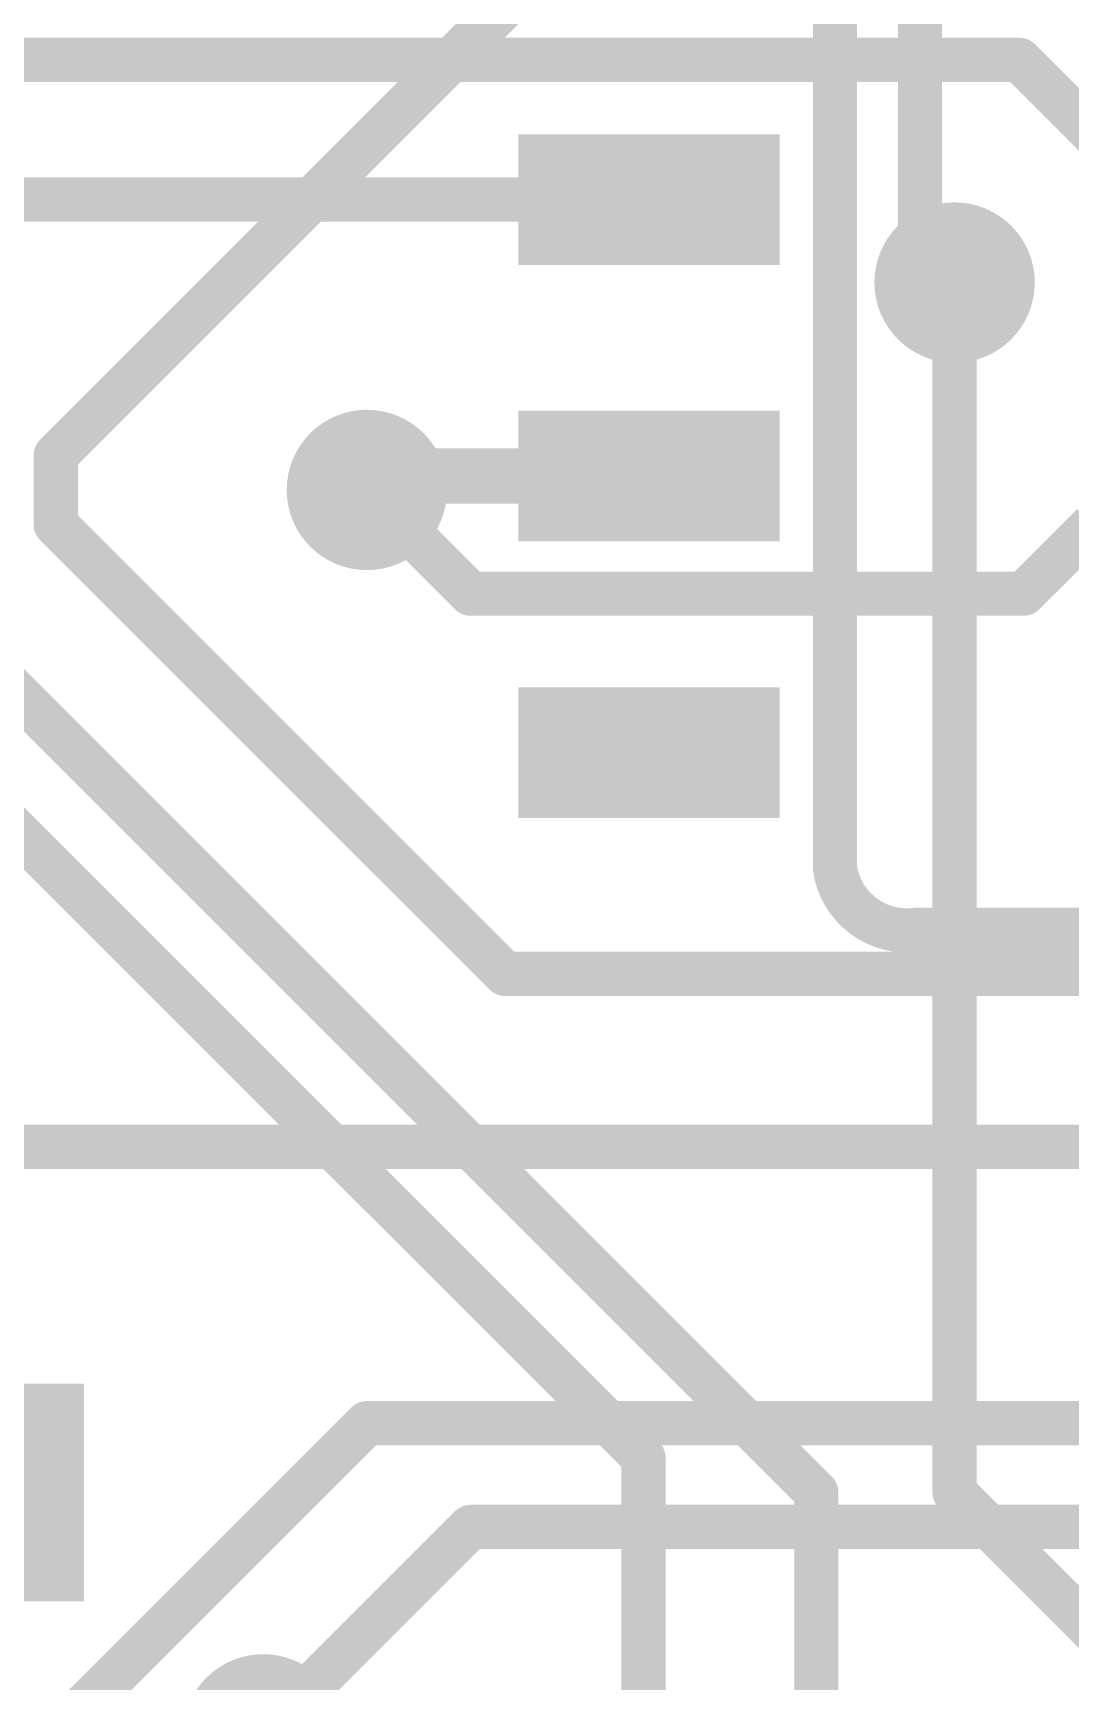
# Model space of a CAD drawing. Extents: x -11.6 to 46, y -5.8 to 74.7.
# Drawn here: x 24.5 to 29.26, y 21.99 to 29.56 of the extents above; entities that cross this region are included whole.
import ezdxf

# ---------------------------------------------------------------- set-up
doc = ezdxf.new("R2010")
doc.units = 0
for name, color, linetype in [('1', 12, 'CONTINUOUS'), ('16', 132, 'CONTINUOUS'), ('18', 110, 'CONTINUOUS'), ('21', 41, 'CONTINUOUS')]:
    doc.layers.add(name, color=color, linetype=linetype)

# ---------------------------------------------------------------- blocks, each defined once
blk = doc.blocks.new('RECT')
blk.add_solid([(-0.5, -0.5), (0.5, -0.5), (-0.5, 0.5), (0.5, 0.5)])
blk = doc.blocks.new('ROUNDV')
at = {"const_width": 0.5}
blk.add_lwpolyline([(0, -0.25, 1), (0, 0.25, 1), (0, -0.25)], format="xyb", dxfattribs=at)

msp = doc.modelspace()

# ---------------------------------------------------------------- linework, layer by layer
at = {"layer": '1'}
for points, const_width in [([(19.05, 31.9088), (28.0988, 22.86)], 0.2032), ([(18.5738, 31.75), (27.305, 23.0188)], 0.2032), ([(23.6338, 29.4388), (29.0313, 29.4388)], 0.2032), ([(32.1628, 26.3072), (29.0313, 29.4388)], 0.2032), ([(27.3308, 28.7973), (24.3523, 28.7973)], 0.2032), ([(28.7338, 28.4163), (28.7338, 22.86)], 0.2032), ([(27.3308, 27.5273), (26.035, 27.5273)], 0.254), ([(26.035, 27.5273), (26.035, 27.4638)], 0.254), ([(26.0985, 27.5273), (26.035, 27.4638)], 0.2032), ([(27.305, 23.0188), (27.305, 20.6375)], 0.2032), ([(28.0988, 22.86), (28.0988, 19.5263)], 0.2032), ([(28.7338, 22.86), (29.845, 21.7488)], 0.2032)]:
    msp.add_lwpolyline(points, dxfattribs=dict(at, const_width=const_width))
for points, const_width in [([(29.0672, 29.4747, 1), (28.9953, 29.4028)], 0.1016), ([(29.0313, 29.388, 1), (29.0313, 29.4896)], 0.1016), ([(27.3308, 28.7465, 1), (27.3308, 28.8481)], 0.1016), ([(28.7845, 28.4163, 1), (28.683, 28.4163)], 0.1016), ([(26.035, 27.5908, 1), (26.035, 27.4638)], 0.127), ([(26.0985, 27.5273, 1), (25.9715, 27.5273)], 0.127), ([(26.1344, 27.4913, 1), (26.0626, 27.5632)], 0.1016), ([(27.3308, 27.4638, 1), (27.3308, 27.5908)], 0.127), ([(25.9715, 27.4638, 1), (26.0985, 27.4638)], 0.127), ([(25.9991, 27.4997, 1), (26.0709, 27.4278)], 0.1016), ([(27.3558, 23.0188, 1), (27.2542, 23.0188)], 0.1016), ([(27.2691, 22.9828, 1), (27.3409, 23.0547)], 0.1016), ([(28.1496, 22.86, 1), (28.048, 22.86)], 0.1016), ([(28.0628, 22.8241, 1), (28.1347, 22.8959)], 0.1016), ([(28.7697, 22.8959, 1), (28.6978, 22.8241)], 0.1016), ([(28.683, 22.86, 1), (28.7845, 22.86)], 0.1016)]:
    msp.add_lwpolyline(points, format="xyb", dxfattribs=dict(at, const_width=const_width))
at = {"layer": '16', "const_width": 0.2032}
for points in [[(28.575, 30.6388), (28.575, 28.575)], [(26.67, 29.6863), (24.6063, 27.6225)], [(28.575, 28.575), (28.7338, 28.4163)], [(24.6063, 27.6225), (24.6063, 27.305)], [(26.5113, 26.9875), (26.035, 27.4638)], [(24.6063, 27.305), (26.67, 25.2413)], [(29.3688, 27.305), (29.0513, 26.9875)], [(29.0513, 26.9875), (26.5113, 26.9875)], [(26.67, 25.2413), (30.48, 25.2413)], [(22.3838, 24.4475), (31.4325, 24.4475)], [(26.035, 23.1775), (22.3838, 19.5263)], [(29.845, 23.1775), (26.035, 23.1775)], [(26.5113, 22.7013), (25.5587, 21.7488)], [(30.3213, 22.7013), (26.5113, 22.7013)]]:
    msp.add_lwpolyline(points, dxfattribs=at)
at = {"layer": '16', "const_width": 0.1016}
for points in [[(28.6109, 28.6109, 1), (28.5391, 28.5391)], [(28.5242, 28.575, 1), (28.6258, 28.575)], [(28.6978, 28.3803, 1), (28.7697, 28.4522)], [(24.5703, 27.6584, 1), (24.6422, 27.5866)], [(24.6571, 27.6225, 1), (24.5555, 27.6225)], [(26.0709, 27.4997, 1), (25.9991, 27.4278)], [(24.6422, 27.3409, 1), (24.5703, 27.2691)], [(24.5555, 27.305, 1), (24.6571, 27.305)], [(26.5113, 27.0383, 1), (26.5113, 26.9367)], [(26.4753, 26.9516, 1), (26.5472, 27.0234)], [(29.0153, 27.0234, 1), (29.0872, 26.9516)], [(29.0513, 26.9367, 1), (29.0513, 27.0383)], [(26.67, 25.292, 1), (26.67, 25.1905)], [(26.6341, 25.2053, 1), (26.7059, 25.2772)], [(26.035, 23.2283, 1), (26.035, 23.1267)], [(26.0709, 23.1416, 1), (25.9991, 23.2134)], [(26.5113, 22.7521, 1), (26.5113, 22.6505)], [(26.5472, 22.6653, 1), (26.4753, 22.7372)]]:
    msp.add_lwpolyline(points, format="xyb", dxfattribs=at)
at = {"layer": '21', "const_width": 0.2032}
for points in [[(28.1845, 30.4991), (28.1845, 25.7255)], [(28.5655, 25.4444), (31.6961, 25.4444)]]:
    msp.add_lwpolyline(points, dxfattribs=at)
at = {"layer": '21'}
for points, const_width in [([(28.2347, 25.733, 1), (28.1342, 25.7179)], 0.1016), ([(28.1845, 25.7255, 0.4142), (28.5655, 25.4444)], 0.2032), ([(28.1337, 25.7255, 1), (28.2353, 25.7255)], 0.1016), ([(28.5655, 25.4952, 1), (28.5655, 25.3937)], 0.1016), ([(28.573, 25.3942, 1), (28.5579, 25.4947)], 0.1016)]:
    msp.add_lwpolyline(points, format="xyb", dxfattribs=dict(at, const_width=const_width))

# ---------------------------------------------------------------- block references
at = {"layer": '1', "xscale": 0.6, "yscale": 1.2, "rotation": 270}
for p in [(27.3308, 28.7973), (27.3308, 27.5273), (27.3308, 26.2573)]:
    msp.add_blockref('RECT', p, dxfattribs=at)
at = {"layer": '1', "xscale": 1.1}
msp.add_blockref('RECT', (24.1863, 22.86), dxfattribs=at)
at = {"layer": '18', "xscale": 0.7366, "yscale": 0.7366}
for p in [(28.7338, 28.4163), (28.7338, 28.4163), (26.035, 27.4638), (26.035, 27.4638), (25.5587, 21.7488), (25.5587, 21.7488)]:
    msp.add_blockref('ROUNDV', p, dxfattribs=at)

doc.saveas('drawing.dxf')
